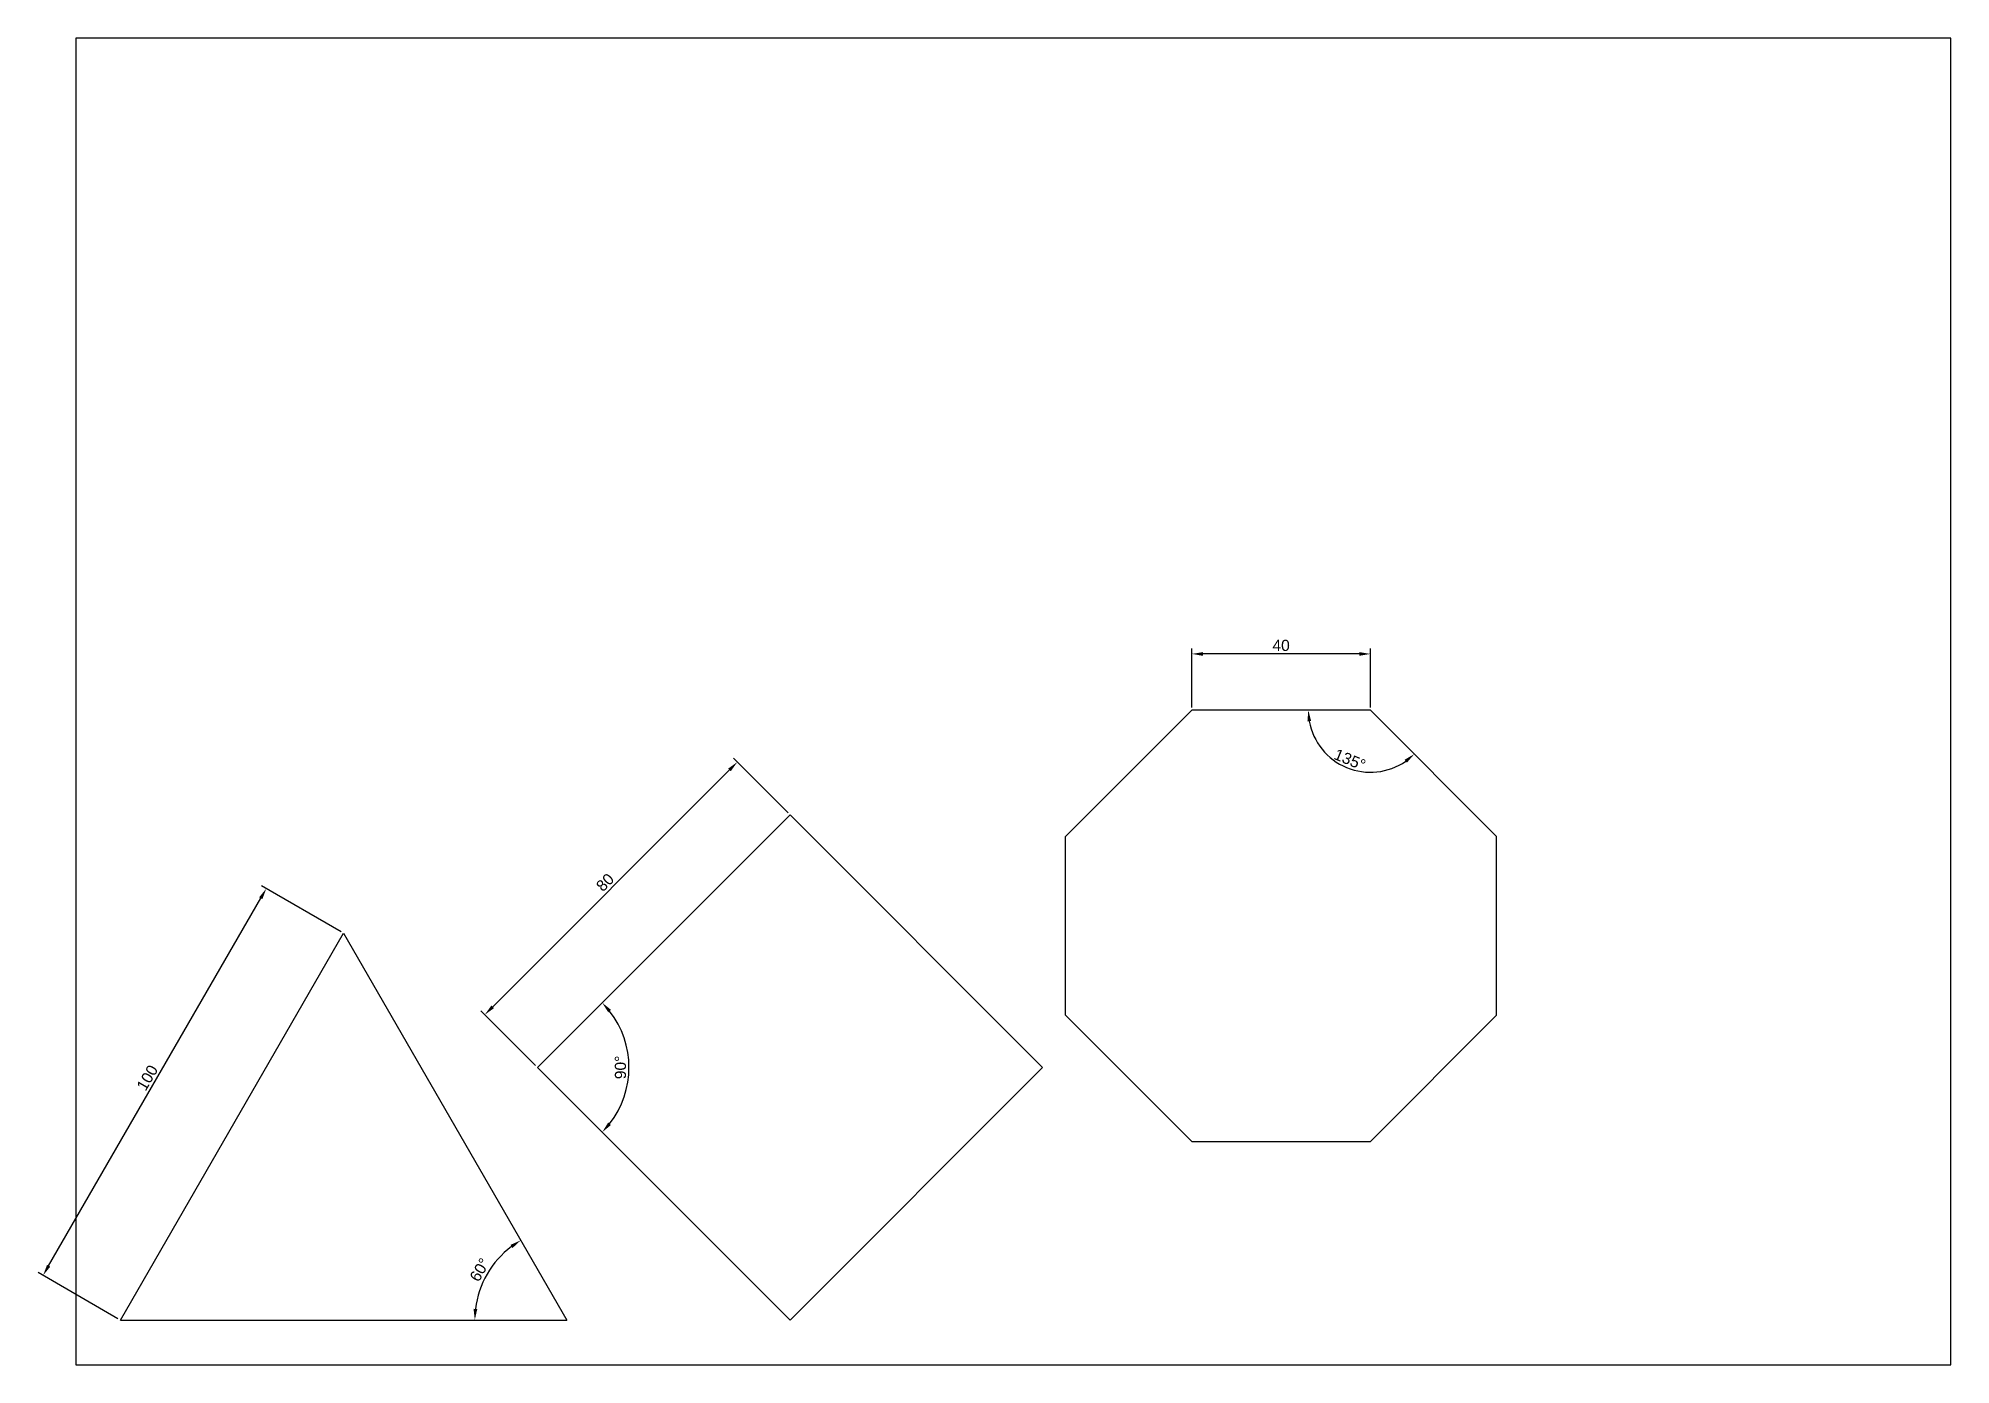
# Model space of a CAD drawing. Header units: millimetres. Extents: x -8 to 420, y 0 to 297.
import ezdxf

# ---------------------------------------------------------------- set-up
doc = ezdxf.new("R2010")
doc.units = ezdxf.units.MM
doc.layers.add('Kontury', color=7, linetype='Continuous', lineweight=30)
doc.layers.add('Pomocnicza', color=90, linetype='Continuous')
doc.layers.add('Wymiary', color=140, linetype='Continuous')
doc.styles.get("Standard").update_dxf_attribs({"font": 'arial.ttf'})
doc.dimstyles.new('KURS', dxfattribs={"dimtxt": 2.5, "dimasz": 2.5, "dimexe": 1.25, "dimexo": 0.625, "dimtad": 1, "dimtxsty": 'Standard', "dimcen": 2.5, "dimadec": 0, "dimazin": 0, "dimtfac": 1, "dimtmove": 0, "dimatfit": 3, "dimfxl": 1, "dimarcsym": 0})

# ---------------------------------------------------------------- blocks, each defined once
blk = doc.blocks.new('*D1')
at = {"layer": 'Defpoints', "color": 0, "transparency": 16777216}
for p in [(42.68, 106.6), (60, 96.6), (10, 10)]:
    blk.add_point(p, dxfattribs=at)
at = {"layer": 'Wymiary', "color": 0, "lineweight": -2, "transparency": 16777216}
for p, q in [((59.46, 96.92), (41.6, 107.23)), ((-6.07, 22.17), (41.43, 104.44)), ((9.46, 10.31), (-8.4, 20.63))]:
    blk.add_line(p, q, dxfattribs=at)
at = {"layer": 'Wymiary', "color": 0, "transparency": 16777216}
for points in [[(41.07, 104.65), (41.79, 104.23), (42.68, 106.6)], [(-6.43, 22.37), (-5.71, 21.96), (-7.32, 20)]]:
    blk.add_solid(points, dxfattribs=at)
at = {"layer": 'Wymiary', "color": 0, "transparency": 16777216, "insert": (16.03, 64.25), "char_height": 2.5, "attachment_point": 5, "rotation": 60}
blk.add_mtext('100', dxfattribs=at)
blk = doc.blocks.new('*D2')
at = {"layer": 'Defpoints', "color": 0, "transparency": 16777216}
for p in [(60, 96.6), (94.2, 23.26), (10, 10), (110, 10), (110, 10)]:
    blk.add_point(p, dxfattribs=at)
at = {"layer": 'Wymiary', "color": 0, "lineweight": -2, "transparency": 16777216}
blk.add_arc((110, 10), 20.62, 126.9499, 173.0501, dxfattribs=at)
at = {"layer": 'Wymiary', "color": 0, "transparency": 16777216}
for points in [[(97.37, 26.83), (97.83, 26.13), (99.69, 27.86)], [(89.94, 12.47), (89.11, 12.52), (89.38, 10)]]:
    blk.add_solid(points, dxfattribs=at)
at = {"layer": 'Wymiary', "color": 0, "transparency": 16777216, "insert": (90.49, 21.26), "char_height": 2.5, "attachment_point": 5, "rotation": 60}
blk.add_mtext('60°', dxfattribs=at)
blk = doc.blocks.new('*D5')
at = {"layer": 'Defpoints', "color": 0, "transparency": 16777216}
for p in [(160, 123.14), (103.43, 66.57), (103.43, 66.57), (123.23, 61.26), (160, 10)]:
    blk.add_point(p, dxfattribs=at)
at = {"layer": 'Wymiary', "color": 0, "lineweight": -2, "transparency": 16777216}
blk.add_arc((103.43, 66.57), 20.49, 321.9941, 38.0059, dxfattribs=at)
at = {"layer": 'Wymiary', "color": 0, "transparency": 16777216}
for points in [[(119.27, 78.91), (119.89, 79.46), (117.92, 81.06)], [(119.89, 53.67), (119.27, 54.23), (117.92, 52.08)]]:
    blk.add_solid(points, dxfattribs=at)
at = {"layer": 'Wymiary', "color": 0, "transparency": 16777216, "insert": (122.02, 66.57), "char_height": 2.5, "attachment_point": 5, "rotation": 90}
blk.add_mtext('90°', dxfattribs=at)
blk = doc.blocks.new('*D6')
at = {"layer": 'Defpoints', "color": 0, "transparency": 16777216}
for p in [(160, 123.14), (91.63, 78.37), (103.43, 66.57)]:
    blk.add_point(p, dxfattribs=at)
at = {"layer": 'Wymiary', "color": 0, "lineweight": -2, "transparency": 16777216}
for p, q in [((146.43, 133.17), (93.39, 80.14)), ((159.56, 123.58), (147.31, 135.83)), ((102.99, 67.01), (90.74, 79.26))]:
    blk.add_line(p, q, dxfattribs=at)
at = {"layer": 'Wymiary', "color": 0, "transparency": 16777216}
for points in [[(146.13, 133.47), (146.72, 132.88), (148.19, 134.94)], [(93.1, 80.44), (93.69, 79.85), (91.63, 78.37)]]:
    blk.add_solid(points, dxfattribs=at)
at = {"layer": 'Wymiary', "color": 0, "transparency": 16777216, "insert": (118.57, 108), "char_height": 2.5, "attachment_point": 5, "rotation": 45}
blk.add_mtext('80', dxfattribs=at)
blk = doc.blocks.new('*D7')
at = {"layer": 'Defpoints', "color": 0, "transparency": 16777216}
for p in [(250, 159.15), (250, 146.57), (290, 146.57)]:
    blk.add_point(p, dxfattribs=at)
at = {"layer": 'Wymiary', "color": 0, "lineweight": -2, "transparency": 16777216}
for p, q in [((250, 147.19), (250, 160.4)), ((287.5, 159.15), (252.5, 159.15)), ((290, 147.19), (290, 160.4))]:
    blk.add_line(p, q, dxfattribs=at)
at = {"layer": 'Wymiary', "color": 0, "transparency": 16777216}
for points in [[(252.5, 159.56), (252.5, 158.73), (250, 159.15)], [(287.5, 159.56), (287.5, 158.73), (290, 159.15)]]:
    blk.add_solid(points, dxfattribs=at)
at = {"layer": 'Wymiary', "color": 0, "transparency": 16777216, "insert": (270, 161.05), "char_height": 2.5, "attachment_point": 5}
blk.add_mtext('40', dxfattribs=at)
blk = doc.blocks.new('*D8')
at = {"layer": 'Defpoints', "color": 0, "transparency": 16777216}
for p in [(250, 146.57), (290, 146.57), (290, 146.57), (280.16, 136.73), (318.28, 118.28)]:
    blk.add_point(p, dxfattribs=at)
at = {"layer": 'Wymiary', "color": 0, "lineweight": -2, "transparency": 16777216}
blk.add_arc((290, 146.57), 13.91, 190.31, 304.69, dxfattribs=at)
at = {"layer": 'Wymiary', "color": 0, "transparency": 16777216}
for points in [[(275.9, 144.04), (276.73, 144.12), (276.09, 146.57)], [(297.65, 135.45), (298.18, 134.81), (299.84, 136.73)]]:
    blk.add_solid(points, dxfattribs=at)
at = {"layer": 'Wymiary', "color": 0, "transparency": 16777216, "insert": (285.4, 135.47), "char_height": 2.5, "attachment_point": 5, "rotation": 337.5}
blk.add_mtext('135°', dxfattribs=at)

msp = doc.modelspace()

# ---------------------------------------------------------------- linework, layer by layer
at = {"layer": 'Kontury'}
for p, q in [((250, 146.569), (221.716, 118.284)), ((290, 146.569), (250, 146.569)), ((318.284, 118.284), (290, 146.569)), ((221.716, 78.284), (221.716, 118.284)), ((318.284, 78.284), (318.284, 118.284)), ((10, 10), (60, 96.603)), ((60, 96.603), (110, 10)), ((250, 50), (221.716, 78.284)), ((290, 50), (318.284, 78.284)), ((250, 50), (290, 50)), ((10, 10), (110, 10))]:
    msp.add_line(p, q, dxfattribs=at)
msp.add_lwpolyline([(160, 10), (216.569, 66.569), (160, 123.137), (103.431, 66.569)], close=True, dxfattribs=at)
at = {"layer": 'Pomocnicza'}
msp.add_lwpolyline([(0, 0), (420, 0), (420, 297), (0, 297)], close=True, dxfattribs=at)

# ---------------------------------------------------------------- dimensions: what is measured, and where the dimension line sits
at = {"layer": 'Wymiary'}
dim = msp.add_linear_dim(base=(250, 159.148), p1=(290, 146.569), p2=(250, 146.569), dimstyle='KURS', dxfattribs=at)
dim.commit()
dim.dimension.update_dxf_attribs({"geometry": '*D7', "text_midpoint": (270, 161.049)})
for base, line1, line2, picture, middle in [((280.163, 136.731), ((318.284, 118.284), (290, 146.569)), ((290, 146.569), (250, 146.569)), '*D8', (285.404, 135.473)), ((123.226, 61.265), ((103.431, 66.569), (160, 10)), ((160, 123.137), (103.431, 66.569)), '*D5', (122.023, 66.569)), ((94.202, 23.256), ((10, 10), (110, 10)), ((60, 96.603), (110, 10)), '*D2', (90.493, 21.262))]:
    dim = msp.add_angular_dim_2l(base=base, line1=line1, line2=line2, dimstyle='KURS', dxfattribs=at)
    dim.commit()
    dim.dimension.update_dxf_attribs({"geometry": picture, "text_midpoint": middle})
for p1, p2, distance, picture, middle in [((160, 123.137), (103.431, 66.569), -16.695, '*D6', (118.566, 108.003)), ((10, 10), (60, 96.603), 20, '*D1', (16.033, 64.252))]:
    dim = msp.add_aligned_dim(p1=p1, p2=p2, distance=distance, dimstyle='KURS', dxfattribs=at)
    dim.commit()
    dim.dimension.update_dxf_attribs({"geometry": picture, "text_midpoint": middle})

doc.saveas('drawing.dxf')
